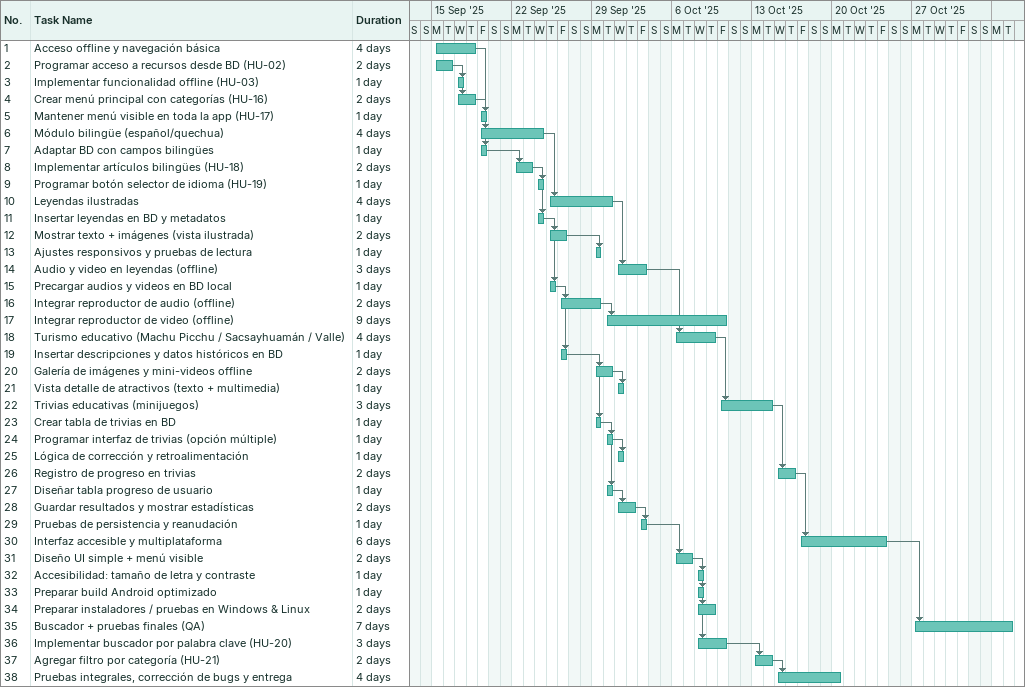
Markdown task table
| ID | Task | Duration | Start | Finish | Predecessors |
|---|---|---|---|---|---|
| 1 | Acceso offline y navegación básica | 4d | 2025-09-15 | 2025-09-18 |  |
| 2 | Programar acceso a recursos desde BD (HU-02) | 2d | 2025-09-15 | 2025-09-16 |  |
| 3 | Implementar funcionalidad offline (HU-03) | 1d | 2025-09-17 | 2025-09-17 | 2 |
| 4 | Crear menú principal con categorías (HU-16) | 2d | 2025-09-17 | 2025-09-18 | 2 |
| 5 | Mantener menú visible en toda la app (HU-17) | 1d | 2025-09-19 | 2025-09-19 | 4 |
| 6 | Módulo bilingüe (español/quechua) | 4d | 2025-09-19 | 2025-09-24 | 1 |
| 7 | Adaptar BD con campos bilingües | 1d | 2025-09-19 | 2025-09-19 | 1 |
| 8 | Implementar artículos bilingües (HU-18) | 2d | 2025-09-22 | 2025-09-23 | 7 |
| 9 | Programar botón selector de idioma (HU-19) | 1d | 2025-09-24 | 2025-09-24 | 8 |
| 10 | Leyendas ilustradas | 4d | 2025-09-25 | 2025-09-30 | 6 |
| 11 | Insertar leyendas en BD y metadatos | 1d | 2025-09-24 | 2025-09-24 | 8 |
| 12 | Mostrar texto + imágenes (vista ilustrada) | 2d | 2025-09-25 | 2025-09-26 | 11 |
| 13 | Ajustes responsivos y pruebas de lectura | 1d | 2025-09-29 | 2025-09-29 | 12 |
| 14 | Audio y video en leyendas (offline) | 3d | 2025-10-01 | 2025-10-03 | 10 |
| 15 | Precargar audios y videos en BD local | 1d | 2025-09-25 | 2025-09-25 | 11 |
| 16 | Integrar reproductor de audio (offline) | 2d | 2025-09-26 | 2025-09-29 | 15 |
| 17 | Integrar reproductor de video (offline) | 9d | 2025-09-30 | 2025-10-10 | 16 |
| 18 | Turismo educativo (Machu Picchu / Sacsayhuamán / Valle) | 4d | 2025-10-06 | 2025-10-09 | 14 |
| 19 | Insertar descripciones y datos históricos en BD | 1d | 2025-09-26 | 2025-09-26 | 15 |
| 20 | Galería de imágenes y mini-videos offline | 2d | 2025-09-29 | 2025-09-30 | 19 |
| 21 | Vista detalle de atractivos (texto + multimedia) | 1d | 2025-10-01 | 2025-10-01 | 20 |
| 22 | Trivias educativas (minijuegos) | 3d | 2025-10-10 | 2025-10-14 | 18 |
| 23 | Crear tabla de trivias en BD | 1d | 2025-09-29 | 2025-09-29 | 19 |
| 24 | Programar interfaz de trivias (opción múltiple) | 1d | 2025-09-30 | 2025-09-30 | 23 |
| 25 | Lógica de corrección y retroalimentación | 1d | 2025-10-01 | 2025-10-01 | 24 |
| 26 | Registro de progreso en trivias | 2d | 2025-10-15 | 2025-10-16 | 22 |
| 27 | Diseñar tabla progreso de usuario | 1d | 2025-09-30 | 2025-09-30 | 23 |
| 28 | Guardar resultados y mostrar estadísticas | 2d | 2025-10-01 | 2025-10-02 | 27 |
| 29 | Pruebas de persistencia y reanudación | 1d | 2025-10-03 | 2025-10-03 | 28 |
| 30 | Interfaz accesible y multiplataforma | 6d | 2025-10-17 | 2025-10-24 | 26 |
| 31 | Diseño UI simple + menú visible | 2d | 2025-10-06 | 2025-10-07 | 29 |
| 32 | Accesibilidad: tamaño de letra y contraste | 1d | 2025-10-08 | 2025-10-08 | 31 |
| 33 | Preparar build Android optimizado | 1d | 2025-10-08 | 2025-10-08 | 31 |
| 34 | Preparar instaladores / pruebas en Windows & Linux | 2d | 2025-10-08 | 2025-10-09 | 31 |
| 35 | Buscador + pruebas finales (QA) | 7d | 2025-10-27 | 2025-11-04 | 30 |
| 36 | Implementar buscador por palabra clave (HU-20) | 3d | 2025-10-08 | 2025-10-10 | 31 |
| 37 | Agregar filtro por categoría (HU-21) | 2d | 2025-10-13 | 2025-10-14 | 36 |
| 38 | Pruebas integrales, corrección de bugs y entrega | 4d | 2025-10-15 | 2025-10-20 | 37 |
